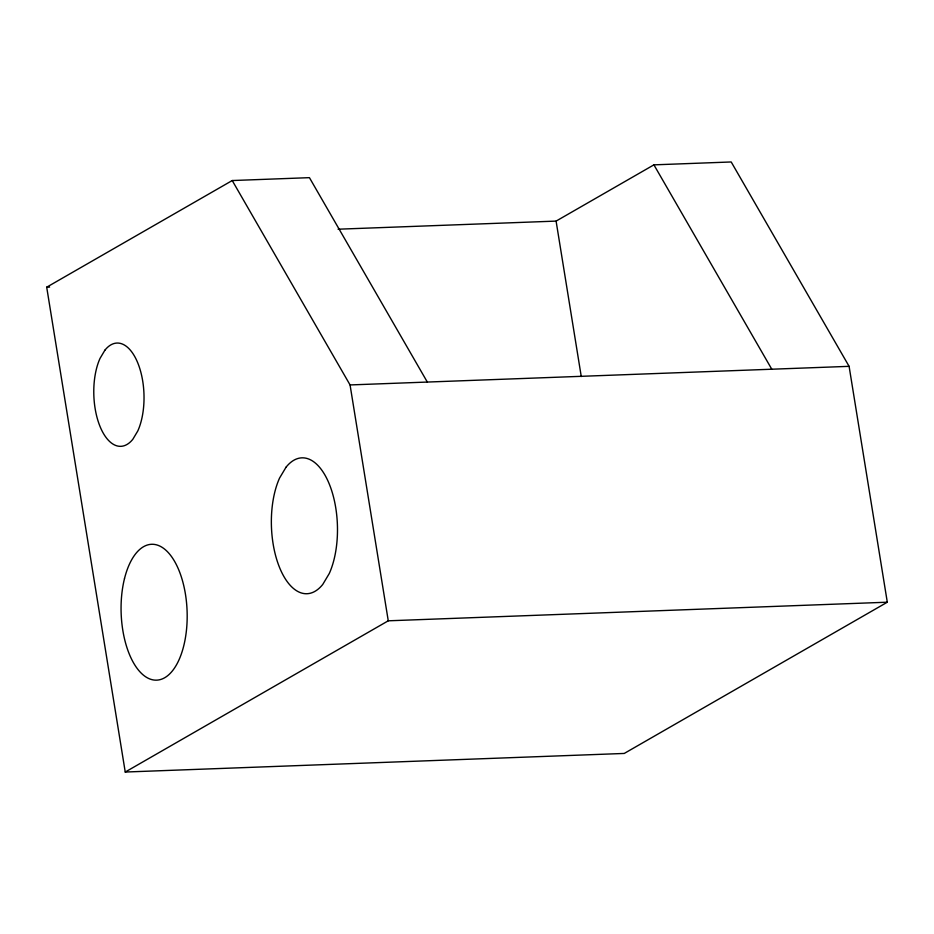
<?xml version="1.0" encoding="UTF-8"?>
<svg xmlns="http://www.w3.org/2000/svg" width="934" height="934" viewBox="0 0 934 934"><rect width="100%" height="100%" fill="white"/><g stroke="black" fill="none" stroke-linecap="round" stroke-linejoin="round"><path stroke-width="1.4" d="M338.073 229.204L556.092 221.101L653.917 164.851L731.205 161.967L849.099 366.338L887.3 602.208L624.239 753.446L125.238 772.033L46.7 287.193L232.227 180.542L309.434 177.658L427.317 382.041M125.238 772.033L388.264 620.806L887.3 602.208M46.7 287.193L49.607 287.088M232.227 180.542L350.063 384.936L849.099 366.338M653.917 164.851L771.788 369.222M556.092 221.101L581.263 376.53M350.063 384.936L388.264 620.806M104.947 350.133L100.02 358.411A51.674 25.078 87.9 0 0 99.996 426.394A51.674 25.078 87.9 0 0 132.85 439.249L137.788 430.971A51.674 25.078 87.9 0 0 137.8 362.987A51.674 25.078 87.9 0 0 104.947 350.133M286.073 467.152L279.57 478.045A67.984 32.994 87.9 0 0 279.546 567.487A67.984 32.994 87.9 0 0 322.779 584.404L329.27 573.523A67.984 32.994 87.9 0 0 329.293 484.069A67.984 32.994 87.9 0 0 286.073 467.152M124.491 578.613A67.984 32.994 87.9 0 0 156.27 680.162A67.984 32.994 87.9 0 0 181.64 577.866A67.984 32.994 87.9 0 0 124.491 578.613"/></g></svg>
